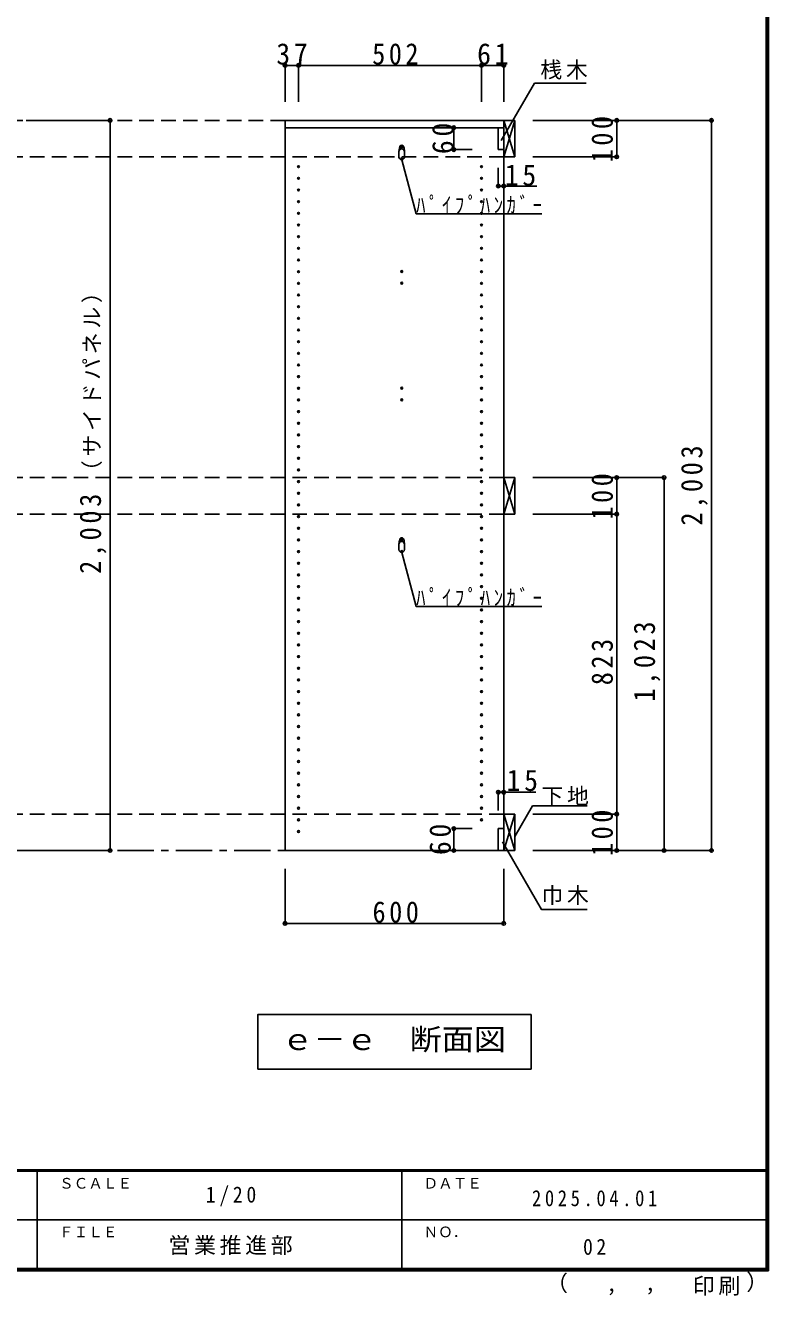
# Model space of a CAD drawing. Units: millimetres at full size, sheet at 1:20. Extents: x -8210 to 8210, y -2932 to 2722.
# Drawn here: x 6171 to 8210, y -2932 to 552 of the extents above; entities that cross this region are included whole.
import ezdxf
from ezdxf.enums import TextEntityAlignment as Align

# ---------------------------------------------------------------- set-up
doc = ezdxf.new("R2010")
doc.units = ezdxf.units.MM
doc.header["$LTSCALE"] = 20
doc.header["$PDMODE"] = 32
doc.header["$PDSIZE"] = 10
doc.linetypes.add('CHAIN1', pattern=[8, 5, -1, 1, -1])
doc.linetypes.add('DASHED2', pattern=[3, 2, -1])
for name, color, linetype in [('0-2_本体', 2, 'Continuous'), ('0-5', 4, 'Continuous'), ('0-6_ﾊﾟｲﾌﾟﾊﾝｶﾞｰ', 7, 'Continuous'), ('0-7_桟木・巾木', 2, 'Continuous'), ('0-8_引き出し', 3, 'Continuous'), ('0-A_文字', 7, 'Continuous'), ('0-B_寸法', 7, 'Continuous'), ('F-1_枠', 6, 'Continuous'), ('F-A_文字', 7, 'Continuous')]:
    doc.layers.add(name, color=color, linetype=linetype)
doc.styles.add('ＭＳ ゴシック', font='')
doc.styles.get('ＭＳ ゴシック').set_extended_font_data('MS Gothic')

msp = doc.modelspace()

# ---------------------------------------------------------------- linework, layer by layer
at = {"layer": '0-2_本体'}
for p, q in [((6883.33, 271.73), (6883.33, 291.73)), ((6883.33, 291.73), (7483.33, 291.73)), ((7483.33, 291.73), (7483.33, 271.73)), ((7483.33, 271.73), (6883.33, 271.73))]:
    msp.add_line(p, q, dxfattribs=at)
at = {"layer": '0-5', "color": 3}
for p, q in [((6883.33, 271.73), (6883.33, -1711.27)), ((7483.33, 271.73), (6883.33, 271.73)), ((7483.33, -1711.27), (7483.33, 271.73)), ((6883.33, -1711.27), (7483.33, -1711.27))]:
    msp.add_line(p, q, dxfattribs=at)
at = {"layer": '0-5'}
for centre in [(7203.33, 218.23), (7203.33, 186.23), (6920.33, 164.73), (7422.33, 164.73), (6920.33, 132.73), (7422.33, 132.73), (6920.33, 100.73), (6920.33, 68.73), (7422.33, 100.73), (7422.33, 68.73), (6920.33, 36.73), (7422.33, 36.73), (6920.33, 4.73), (7422.33, 4.73), (6920.33, -27.27), (7422.33, -27.27), (6920.33, -59.27), (7422.33, -59.27), (6920.33, -91.27), (7422.33, -91.27), (6920.33, -123.27), (7203.33, -122.77), (7422.33, -123.27), (6920.33, -155.27), (7203.33, -154.77), (7422.33, -155.27), (6920.33, -187.27), (7422.33, -187.27), (6920.33, -219.27), (7422.33, -219.27), (6920.33, -251.27), (7422.33, -251.27), (6920.33, -283.27), (6920.33, -315.27), (7422.33, -283.27), (7422.33, -315.27), (6920.33, -347.27), (7422.33, -347.27), (6920.33, -379.27), (7422.33, -379.27), (6920.33, -411.27), (7422.33, -411.27), (6920.33, -443.27), (7203.33, -442.77), (7422.33, -443.27), (6920.33, -475.27), (7203.33, -474.77), (7422.33, -475.27), (6920.33, -507.27), (7422.33, -507.27), (6920.33, -539.27), (7422.33, -539.27), (6920.33, -571.27), (7422.33, -571.27), (6920.33, -603.27), (7422.33, -603.27), (6920.33, -635.27), (7422.33, -635.27), (6920.33, -667.27), (6920.33, -699.27), (7422.33, -667.27), (7422.33, -699.27), (6920.33, -731.27), (7422.33, -731.27), (6920.33, -763.27), (7422.33, -763.27), (6920.33, -795.27), (7422.33, -795.27), (6920.33, -827.27), (7422.33, -827.27), (6920.33, -859.27), (7203.33, -858.77), (7422.33, -859.27), (6920.33, -891.27), (7203.33, -890.77), (7422.33, -891.27), (6920.33, -923.27), (7422.33, -923.27), (6920.33, -955.27), (7422.33, -955.27), (6920.33, -987.27), (7422.33, -987.27), (6920.33, -1019.27), (7422.33, -1019.27), (6920.33, -1051.27), (7422.33, -1051.27), (6920.33, -1083.27), (6920.33, -1115.27), (7422.33, -1083.27), (7422.33, -1115.27), (6920.33, -1147.27), (7422.33, -1147.27), (6920.33, -1179.27), (7422.33, -1179.27), (6920.33, -1211.27), (7422.33, -1211.27), (6920.33, -1243.27), (7422.33, -1243.27), (6920.33, -1275.27), (7422.33, -1275.27), (6920.33, -1307.27), (7422.33, -1307.27), (6920.33, -1339.27), (7422.33, -1339.27), (6920.33, -1371.27), (7422.33, -1371.27), (6920.33, -1403.27), (7422.33, -1403.27), (6920.33, -1435.27), (7422.33, -1435.27), (6920.33, -1467.27), (6920.33, -1499.27), (7422.33, -1467.27), (7422.33, -1499.27), (6920.33, -1531.27), (7422.33, -1531.27), (6920.33, -1563.27), (7422.33, -1563.27), (6920.33, -1595.27), (7422.33, -1595.27), (6920.33, -1627.27), (7422.33, -1627.27), (6920.33, -1659.27)]:
    msp.add_circle(centre, 2.5, dxfattribs=at)
at = {"layer": '0-6_ﾊﾟｲﾌﾟﾊﾝｶﾞｰ', "color": 2}
for p, q in [((7195.83, 206.23), (7195.83, 191.23)), ((7210.83, 206.23), (7210.83, 191.23)), ((7195.83, -870.77), (7195.83, -885.77)), ((7210.83, -870.77), (7210.83, -885.77))]:
    msp.add_line(p, q, dxfattribs=at)
for centre, start, end in [((7203.33, 206.23), 0, 180), ((7203.33, 191.23), 180, 0), ((7203.33, -870.77), 0, 180), ((7203.33, -885.77), 180, 0)]:
    msp.add_arc(centre, 7.5, start, end, dxfattribs=at)
at = {"layer": '0-6_ﾊﾟｲﾌﾟﾊﾝｶﾞｰ'}
for centre, radius, start, end in [((7241.94, 204.72), 46.13, 162.96035, 178.115), ((7203.33, 218.23), 5.5, 0, 180), ((7164.73, 204.72), 46.13, 1.885, 17.03965), ((7241.94, -872.28), 46.13, 162.96035, 178.115), ((7203.33, -858.77), 5.5, 0, 180), ((7164.73, -872.28), 46.13, 1.885, 17.03965)]:
    msp.add_arc(centre, radius, start, end, dxfattribs=at)
at = {"layer": '0-7_桟木・巾木'}
for p, q in [((7483.33, 271.73), (7468.33, 271.73)), ((7468.33, 211.73), (7468.33, 271.73)), ((7483.33, 271.73), (7483.33, 230.73)), ((7468.33, -1651.27), (7483.33, -1651.27)), ((7483.33, -1651.27), (7483.33, -1711.27))]:
    msp.add_line(p, q, dxfattribs=at)
for points in [[(7483.33, 211.73), (7471.84, 211.73), (7468.33, 211.73)], [(7483.33, -1711.27), (7468.33, -1711.27), (7468.33, -1651.27)]]:
    msp.add_lwpolyline(points, dxfattribs=at)
at = {"layer": '0-8_引き出し'}
for p, q in [((7483.33, 291.73), (7483.33, 191.73)), ((7513.33, 291.73), (7483.33, 291.73)), ((7513.33, 191.73), (7513.33, 291.73)), ((7483.33, 191.73), (7513.33, 191.73)), ((7483.33, -688.27), (7483.33, -788.27)), ((7513.33, -688.27), (7483.33, -688.27)), ((7513.33, -788.27), (7513.33, -688.27)), ((7483.33, -788.27), (7513.33, -788.27)), ((7483.33, -1611.27), (7483.33, -1711.27)), ((7513.33, -1611.27), (7483.33, -1611.27)), ((7513.33, -1711.27), (7513.33, -1611.27)), ((7483.33, -1711.27), (7513.33, -1711.27))]:
    msp.add_line(p, q, dxfattribs=at)
at = {"layer": '0-8_引き出し', "color": 7}
for p, q in [((7483.33, 191.73), (7513.33, 291.73)), ((7483.33, 291.73), (7513.33, 191.73)), ((7483.33, -788.27), (7513.33, -688.27)), ((7483.33, -688.27), (7513.33, -788.27)), ((7483.33, -1711.27), (7513.33, -1611.27)), ((7483.33, -1611.27), (7513.33, -1711.27))]:
    msp.add_line(p, q, dxfattribs=at)
at = {"layer": '0-A_文字'}
for p, q in [((7476.66, 236.27), (7567.54, 393.67)), ((7567.54, 393.67), (7709.77, 393.67)), ((7243.07, 35.43), (7203.33, 183.73)), ((7243.07, 35.43), (7588.07, 35.43)), ((7243.07, -1041.57), (7203.33, -893.27)), ((7243.07, -1041.57), (7588.07, -1041.57)), ((7513.33, -1672.95), (7562.1, -1588.48)), ((7562.1, -1588.48), (7712.63, -1588.48)), ((7558.33, -2161.27), (7558.33, -2311.27)), ((6808.33, -2311.27), (7558.33, -2311.27))]:
    msp.add_line(p, q, dxfattribs=at)
at = {"layer": '0-A_文字', "linetype": 'CHAIN1'}
msp.add_line((7483.33, -1711.27), (940.33, -1711.27), dxfattribs=at)
at = {"layer": '0-A_文字'}
for points in [[(7479.52, -1687.54), (7586.6, -1873.01), (7712.63, -1873.01)], [(7558.33, -2161.27), (6808.33, -2161.27), (6808.33, -2311.27)]]:
    msp.add_lwpolyline(points, dxfattribs=at)
at = {"layer": '0-B_寸法', "color": 4}
for p, q in [((6883.33, 442.73), (6883.33, 342.73)), ((6883.33, 442.73), (7483.33, 442.73)), ((6920.33, 442.73), (6920.33, 342.73)), ((7422.33, 442.73), (7422.33, 342.73)), ((7483.33, 442.73), (7483.33, 342.73)), ((6403.33, 291.73), (6173.33, 291.73)), ((6403.33, -1711.27), (6403.33, 291.73)), ((7793.33, 291.73), (7563.33, 291.73)), ((7793.33, 191.73), (7793.33, 291.73)), ((8053.33, 291.73), (7793.33, 291.73)), ((8053.33, -1711.27), (8053.33, 291.73)), ((7346.33, 271.73), (7346.33, 211.73)), ((7346.33, 271.73), (7396.33, 271.73)), ((7346.33, 211.73), (7396.33, 211.73)), ((7793.33, 191.73), (7563.33, 191.73)), ((7468.33, 111.73), (7468.33, 161.73)), ((7483.33, 111.73), (7483.33, 161.73)), ((7468.33, 111.73), (7573.67, 111.73)), ((7793.33, -688.27), (7563.33, -688.27)), ((7793.33, -788.27), (7793.33, -688.27)), ((7923.33, -688.27), (7793.33, -688.27)), ((7923.33, -1711.27), (7923.33, -688.27)), ((7793.33, -788.27), (7563.33, -788.27)), ((7793.33, -1611.27), (7793.33, -788.27)), ((7468.33, -1551.27), (7468.33, -1601.27)), ((7468.33, -1551.27), (7571.79, -1551.27)), ((7483.33, -1551.27), (7483.33, -1601.27)), ((7793.33, -1611.27), (7563.33, -1611.27)), ((7793.33, -1711.27), (7793.33, -1611.27)), ((7346.33, -1651.27), (7346.33, -1711.27)), ((7346.33, -1651.27), (7396.33, -1651.27)), ((6403.33, -1711.27), (6173.33, -1711.27)), ((7346.33, -1711.27), (7396.33, -1711.27)), ((7793.33, -1711.27), (7563.33, -1711.27)), ((7923.33, -1711.27), (7793.33, -1711.27)), ((8053.33, -1711.27), (7793.33, -1711.27)), ((6883.33, -1911.27), (6883.33, -1761.27)), ((7483.33, -1911.27), (7483.33, -1761.27)), ((6883.33, -1911.27), (7483.33, -1911.27))]:
    msp.add_line(p, q, dxfattribs=at)
at = {"layer": '0-B_寸法', "color": 4, "linetype": 'DASHED2'}
for p, q in [((7483.33, 291.73), (940.33, 291.73)), ((7483.33, 191.73), (990.33, 191.73)), ((7483.33, -688.27), (990.33, -688.27)), ((7483.33, -788.27), (990.33, -788.27)), ((7483.33, -1611.27), (990.33, -1611.27))]:
    msp.add_line(p, q, dxfattribs=at)
at = {"layer": '0-B_寸法'}
for p in [(6883.33, 442.73), (6920.33, 442.73), (7422.33, 442.73), (7483.33, 442.73), (6403.33, 291.73), (7793.33, 291.73), (8053.33, 291.73), (7346.33, 271.73), (7346.33, 211.73), (7793.33, 191.73), (7468.33, 111.73), (7483.33, 111.73), (7793.33, -688.27), (7923.33, -688.27), (7793.33, -788.27), (7468.33, -1551.27), (7483.33, -1551.27), (7793.33, -1611.27), (7346.33, -1651.27), (6403.33, -1711.27), (7346.33, -1711.27), (7793.33, -1711.27), (7923.33, -1711.27), (8053.33, -1711.27), (6883.33, -1911.27), (7483.33, -1911.27)]:
    msp.add_point(p, dxfattribs=at)
at = {"layer": 'F-1_枠'}
for p, q in [((8203.33, 2722.29), (8203.33, -2864.37)), ((8206.67, 2722.29), (8206.67, -2864.37)), ((8210, 2722.29), (8210, -2864.37)), ((8210, -2587.71), (410, -2587.71)), ((8210, -2591.04), (410, -2591.04)), ((6203.33, -2591.04), (6203.33, -2857.71)), ((7203.33, -2591.04), (7203.33, -2857.71)), ((4310, -2724.37), (8203.33, -2724.38)), ((8210, -2857.71), (410, -2857.71)), ((8210, -2861.04), (410, -2861.04)), ((8210, -2864.37), (410, -2864.37))]:
    msp.add_line(p, q, dxfattribs=at)

# ---------------------------------------------------------------- texts
at = {"layer": '0-A_文字', "style": 'ＭＳ ゴシック', "width": 1.1}
msp.add_text('ｅ－ｅ\u3000断面図', height=58.65, dxfattribs=at).set_placement((6873.33, -2276.27), align=Align.BOTTOM_LEFT)
at = {"layer": '0-A_文字', "char_height": 43.99, "attachment_point": 7, "style": 'ＭＳ ゴシック'}
for s, insert in [('\\T1.17;桟木', (7583.74, 403.88)), ('\\T1.39;\\W0.85;ﾊﾟｲﾌﾟﾊﾝｶﾞｰ', (7243.07, 35.43)), ('\\T1.39;\\W0.85;ﾊﾟｲﾌﾟﾊﾝｶﾞｰ', (7243.07, -1041.57)), ('\\T1.17;下地', (7586.6, -1588.48)), ('\\T1.17;巾木', (7586.6, -1861.06))]:
    msp.add_mtext(s, dxfattribs=dict(at, insert=insert))
at = {"layer": '0-B_寸法', "char_height": 58.65, "attachment_point": 7, "style": 'ＭＳ ゴシック'}
for s, insert in [('\\T1.27;\\W0.95;37', (6859.33, 443.94)), ('\\T1.27;\\W0.9;502', (7122.33, 443.94)), ('\\T1.27;\\W0.95;61', (7410.33, 443.94)), ('\\T1.27;\\W0.95;15', (7486.23, 111.73)), ('\\T1.27;\\W0.95;15', (7491.25, -1548.8)), ('\\T1.27;\\W0.9;600', (7123.33, -1910.06))]:
    msp.add_mtext(s, dxfattribs=dict(at, insert=insert))
at = {"layer": '0-B_寸法', "attachment_point": 7, "rotation": 90, "style": 'ＭＳ ゴシック'}
for s, insert, char_height in [('\\T1.27;\\W0.95;60', (7346.33, 199.23), 58.65), ('\\T1.27;\\W0.9;100', (7783.33, 176.73), 58.65), ('\\T1.17;（サイドパネル）', (6381.11, -700.9), 43.99), ('\\T1.28;\\W0.9;2,003', (8043.33, -819.77), 58.65), ('\\T1.27;\\W0.9;100', (7783.33, -803.27), 58.65), ('\\T1.28;\\W0.9;2,003', (6393.33, -952.27), 58.65), ('\\T1.28;\\W0.9;1,023', (7913.33, -1302.77), 58.65), ('\\T1.27;\\W0.9;823', (7783.33, -1257.77), 58.65), ('\\T1.27;\\W0.9;100', (7783.33, -1726.27), 58.65), ('\\T1.27;\\W0.95;60', (7338.72, -1723.77), 58.65)]:
    msp.add_mtext(s, dxfattribs=dict(at, insert=insert, char_height=char_height))
at = {"layer": 'F-A_文字', "style": 'ＭＳ ゴシック'}
for s, height, p in [('ＳＣＡＬＥ', 29.33, (6263.33, -2647.71)), ('ＤＡＴＥ', 29.33, (7263.33, -2647.71)), ('ＦＩＬＥ', 29.33, (6263.33, -2781.04)), ('ＮＯ．', 29.33, (7263.33, -2781.04)), ('（', 43.99, (7599.36, -2933.25)), ('）', 43.99, (8148.94, -2930.46)), (',', 43.99, (7764.19, -2933.25)), (',', 43.99, (7870.13, -2931.39))]:
    msp.add_text(s, height=height, dxfattribs=at).set_placement(p, align=Align.BOTTOM_LEFT)
at = {"layer": 'F-A_文字', "char_height": 43.99, "attachment_point": 7, "style": 'ＭＳ ゴシック'}
for s, insert in [('\\T1.38;\\W0.9;1/20', (6665.83, -2687.71)), ('\\T1.39;\\W0.85;2025.04.01', (7560.83, -2687.71)), ('\\T1.17;営業推進部', (6563.33, -2821.04)), ('\\T1.36;\\W0.9;02', (7700.83, -2821.04)), ('\\T1.17;印刷', (8002.1, -2932.32))]:
    msp.add_mtext(s, dxfattribs=dict(at, insert=insert))

doc.saveas('drawing.dxf')
